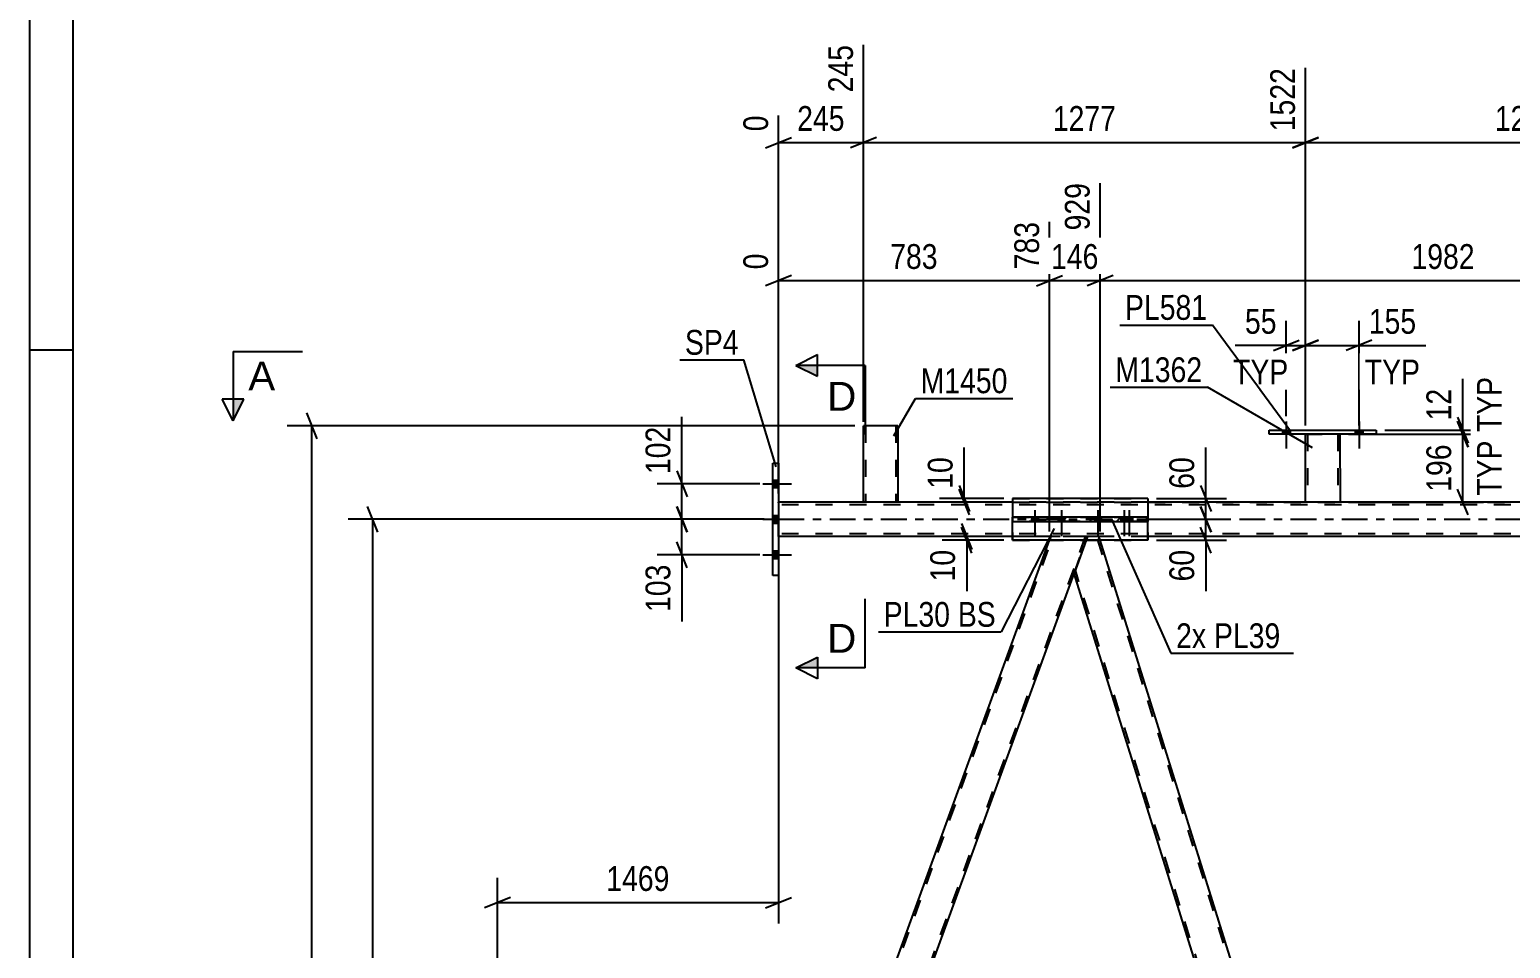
# Model space of a CAD drawing. Header units: millimetres. Extents: x 0 to 841, y 0 to 594.
# Drawn here: x 0 to 171.1, y 377.8 to 484.1 of the extents above; entities that cross this region are included whole.
import ezdxf

# ---------------------------------------------------------------- set-up
doc = ezdxf.new("R2010")
doc.units = ezdxf.units.MM
doc.linetypes.add('DXK_LINE_DOT2', pattern=[3.9198, 1.9599, -1.9599])
doc.linetypes.add('DXK_LINE_DOT3', pattern=[5.9187, 2.979, -0.9799, 0.9799, -0.9799])
doc.styles.add('Arial', font='ARIAL.TTF', dxfattribs={"height": 0.2})
doc.styles.add('Arial Narrow', font='ARIALN.TTF', dxfattribs={"height": 0.2})

# ---------------------------------------------------------------- blocks, each defined once
blk = doc.blocks.new('Unknown-404166606-1135')
at = {"color": 5, "linetype": 'Continuous'}
for p, q in [((0, 594), (0, 0)), ((5, 589), (5, 5)), ((5, 447), (0, 447))]:
    blk.add_line(p, q, dxfattribs=at)
blk = doc.blocks.new('Part-404166606-2191 - 2093')
at = {"color": 7, "linetype": 'DXK_LINE_DOT2'}
for p, q in [((159.27, 304.23), (203.39, 425.45)), ((163.02, 304.23), (207.14, 425.45)), ((202.99, 425.05), (203.14, 425.45)), ((207.39, 425.45), (203.14, 425.45)), ((205.85, 421.2), (207.39, 425.45)), ((159.02, 304.23), (160.77, 309.06)), ((163.27, 304.23), (165.03, 309.06)), ((163.27, 304.23), (159.02, 304.23))]:
    blk.add_line(p, q, dxfattribs=at)
at = {"color": 2, "linetype": 'Continuous'}
for p, q in [((160.77, 309.06), (202.99, 425.05)), ((165.03, 309.06), (205.85, 421.2))]:
    blk.add_line(p, q, dxfattribs=at)
blk = doc.blocks.new('Bolt-404166606-2280 - 2093')
at = {"color": 1, "linetype": 'DXK_LINE_DOT2'}
for p, q in [((116.15, 428.49), (116.15, 425.49)), ((119.24, 428.49), (119.24, 425.49)), ((115.79, 427.69), (115.79, 427.21)), ((116.51, 427.69), (116.51, 427.21)), ((118.88, 427.69), (118.88, 427.21)), ((119.6, 427.69), (119.6, 427.21))]:
    blk.add_line(p, q, dxfattribs=at)
blk = doc.blocks.new('Part-404166606-2152 - 2093')
at = {"color": 2, "linetype": 'Continuous'}
for p, q in [((129.24, 429.85), (113.59, 429.85)), ((113.59, 429.85), (113.59, 427.69)), ((129.24, 429.85), (129.24, 427.69)), ((113.59, 425.05), (113.59, 427.21)), ((129.24, 425.05), (129.24, 427.21)), ((129.24, 425.05), (113.59, 425.05))]:
    blk.add_line(p, q, dxfattribs=at)
at = {"color": 7, "linetype": 'DXK_LINE_DOT2'}
for p, q in [((113.59, 427.69), (113.59, 427.21)), ((129.24, 427.69), (129.24, 427.21))]:
    blk.add_line(p, q, dxfattribs=at)
blk = doc.blocks.new('Bolt-404166606-2281 - 2093')
at = {"color": 1, "linetype": 'DXK_LINE_DOT2'}
for p, q in [((123.46, 428.49), (123.46, 425.49)), ((126.48, 428.49), (126.48, 425.49)), ((127.08, 428.49), (127.08, 425.49)), ((123.1, 427.69), (123.1, 427.21)), ((123.82, 427.69), (123.82, 427.21)), ((126.12, 427.69), (126.12, 427.21)), ((126.72, 427.69), (126.72, 427.21)), ((126.84, 427.69), (126.84, 427.21)), ((127.44, 427.69), (127.44, 427.21))]:
    blk.add_line(p, q, dxfattribs=at)
blk = doc.blocks.new('Part-404166606-2174 - 2093')
at = {"color": 2, "linetype": 'Continuous'}
for p, q in [((85.9, 433.95), (86.54, 433.95)), ((85.9, 420.95), (85.9, 433.95)), ((86.54, 433.95), (86.54, 420.95)), ((86.54, 420.95), (85.9, 420.95))]:
    blk.add_line(p, q, dxfattribs=at)
blk = doc.blocks.new('Part-404166606-2181 - 2093')
at = {"color": 2, "linetype": 'Continuous'}
for p, q in [((122.11, 425.05), (120.71, 421.2)), ((159.86, 309.06), (123.7, 425.05)), ((155.67, 309.06), (120.71, 421.2))]:
    blk.add_line(p, q, dxfattribs=at)
at = {"color": 7, "linetype": 'DXK_LINE_DOT2'}
for p, q in [((122.26, 425.45), (122.11, 425.05)), ((123.58, 425.45), (122.26, 425.45)), ((160.14, 307.33), (123.33, 425.45)), ((123.7, 425.05), (123.58, 425.45)), ((157.42, 304.23), (120.85, 421.57)), ((157.17, 304.23), (155.67, 309.06)), ((160.28, 307.7), (159.86, 309.06)), ((159.02, 304.23), (160.28, 307.7)), ((157.17, 304.23), (159.02, 304.23))]:
    blk.add_line(p, q, dxfattribs=at)
blk = doc.blocks.new('Part-404166606-2186 - 2093')
at = {"color": 2, "linetype": 'Continuous'}
for p, q in [((73.88, 304.23), (117.86, 425.05)), ((78.14, 304.23), (120.71, 421.2))]:
    blk.add_line(p, q, dxfattribs=at)
at = {"color": 7, "linetype": 'DXK_LINE_DOT2'}
for p, q in [((74.14, 304.23), (118.26, 425.45)), ((122, 425.45), (77.88, 304.23)), ((118, 425.45), (117.86, 425.05)), ((122.26, 425.45), (118, 425.45)), ((120.71, 421.2), (122.26, 425.45)), ((78.14, 304.23), (73.88, 304.23))]:
    blk.add_line(p, q, dxfattribs=at)
blk = doc.blocks.new('Part-404166606-2243 - 2093')
at = {"color": 7, "linetype": 'DXK_LINE_DOT2'}
for p, q in [((113.59, 429.85), (113.59, 425.05)), ((113.59, 429.85), (129.24, 429.85)), ((129.24, 429.85), (129.24, 425.05)), ((113.59, 425.05), (129.24, 425.05))]:
    blk.add_line(p, q, dxfattribs=at)
blk = doc.blocks.new('Part-404166606-2302 - 2093')
at = {"color": 7, "linetype": 'DXK_LINE_DOT2'}
for p, q in [((113.59, 427.69), (113.59, 427.21)), ((129.24, 427.69), (113.59, 427.69)), ((113.59, 427.21), (129.24, 427.21)), ((129.24, 427.21), (129.24, 427.69))]:
    blk.add_line(p, q, dxfattribs=at)
blk = doc.blocks.new('Part-404166606-2307 - 2093')
at = {"linetype": 'Continuous'}
h = blk.add_hatch(dxfattribs=at)
h.set_pattern_fill('', scale=0.7, style=0, pattern_type=0)
h.set_pattern_definition([(45, (129.2438, 427.6912), (-1.57154, 1.57154), [])])
h.paths.add_polyline_path([(129.24, 427.21), (129.24, 427.69), (113.59, 427.69), (113.59, 427.21)])
at = {"color": 7, "linetype": 'DXK_LINE_DOT2'}
for p, q in [((113.59, 427.21), (113.59, 427.69)), ((113.59, 427.69), (129.24, 427.69)), ((129.24, 427.21), (113.59, 427.21)), ((129.24, 427.69), (129.24, 427.21))]:
    blk.add_line(p, q, dxfattribs=at)
at = {"color": 2, "linetype": 'Continuous'}
for p, q in [((113.59, 427.21), (113.59, 427.69)), ((129.24, 427.69), (113.59, 427.69)), ((113.59, 427.21), (129.24, 427.21)), ((129.24, 427.21), (129.24, 427.69))]:
    blk.add_line(p, q, dxfattribs=at)
blk = doc.blocks.new('Bolt-404166606-2310 - 2093')
at = {"linetype": 'Continuous'}
for points in [[(86.54, 431.11), (86.54, 431.99), (85.9, 431.99), (85.9, 431.11)], [(86.54, 431.11), (86.54, 431.99), (85.9, 431.99), (85.9, 431.11)], [(86.54, 431.11), (86.54, 431.99), (85.9, 431.99), (85.9, 431.11)], [(86.54, 427.01), (86.54, 427.89), (85.9, 427.89), (85.9, 427.01)], [(86.54, 427.01), (86.54, 427.89), (85.9, 427.89), (85.9, 427.01)], [(86.54, 422.91), (86.54, 423.79), (85.9, 423.79), (85.9, 422.91)], [(86.54, 422.91), (86.54, 423.79), (85.9, 423.79), (85.9, 422.91)], [(86.54, 422.91), (86.54, 423.79), (85.9, 423.79), (85.9, 422.91)]]:
    blk.add_hatch(color=1, dxfattribs=at).paths.add_polyline_path(points)
at = {"color": 1, "linetype": 'Continuous'}
for p, q in [((84.74, 431.55), (88.06, 431.55)), ((84.74, 431.55), (88.06, 431.55)), ((84.74, 431.55), (88.06, 431.55)), ((85.9, 431.99), (86.54, 431.99)), ((85.9, 431.99), (86.54, 431.99)), ((85.9, 431.99), (86.54, 431.99)), ((85.9, 431.11), (86.54, 431.11)), ((85.9, 431.11), (86.54, 431.11)), ((85.9, 431.11), (86.54, 431.11)), ((85.9, 427.89), (86.54, 427.89)), ((85.9, 427.89), (86.54, 427.89)), ((84.74, 427.45), (88.06, 427.45)), ((84.74, 427.45), (88.06, 427.45)), ((85.9, 427.01), (86.54, 427.01)), ((85.9, 427.01), (86.54, 427.01)), ((84.74, 423.35), (88.06, 423.35)), ((84.74, 423.35), (88.06, 423.35)), ((84.74, 423.35), (88.06, 423.35)), ((85.9, 423.79), (86.54, 423.79)), ((85.9, 423.79), (86.54, 423.79)), ((85.9, 423.79), (86.54, 423.79)), ((85.9, 422.91), (86.54, 422.91)), ((85.9, 422.91), (86.54, 422.91)), ((85.9, 422.91), (86.54, 422.91))]:
    blk.add_line(p, q, dxfattribs=at)
blk = doc.blocks.new('Part-404166606-20398 - 2093')
at = {"color": 2, "linetype": 'Continuous'}
for p, q in [((100.35, 438.25), (96.35, 438.25)), ((96.35, 429.45), (96.35, 438.25)), ((100.35, 438.25), (100.35, 429.45)), ((100.31, 429.45), (96.35, 429.45)), ((100.35, 429.45), (100.31, 429.45))]:
    blk.add_line(p, q, dxfattribs=at)
at = {"color": 7, "linetype": 'DXK_LINE_DOT2'}
for p, q in [((96.59, 438.25), (96.59, 429.45)), ((100.04, 438.25), (100.06, 438.25)), ((100.06, 438.25), (100.09, 438.25)), ((100.09, 438.25), (100.11, 438.25)), ((100.11, 438.25), (100.11, 429.45)), ((100.09, 429.45), (100.11, 429.45))]:
    blk.add_line(p, q, dxfattribs=at)
blk = doc.blocks.new('Part-404166606-20397 - 2093')
at = {"color": 2, "linetype": 'Continuous'}
for p, q in [((143.23, 437.29), (143.23, 437.77)), ((143.23, 437.77), (155.63, 437.77)), ((155.63, 437.29), (143.23, 437.29)), ((155.63, 437.77), (155.63, 437.29))]:
    blk.add_line(p, q, dxfattribs=at)
blk = doc.blocks.new('Bolt-404166606-2320 - 2093')
at = {"linetype": 'Continuous'}
for points in [[(116.51, 427.69), (115.79, 427.69), (115.79, 427.21), (116.51, 427.21)], [(119.6, 427.69), (118.88, 427.69), (118.88, 427.21), (119.6, 427.21)]]:
    blk.add_hatch(color=1, dxfattribs=at).paths.add_polyline_path(points)
at = {"color": 1, "linetype": 'Continuous'}
for p, q in [((116.15, 428.49), (116.15, 425.49)), ((119.24, 428.49), (119.24, 425.49)), ((115.79, 427.69), (115.79, 427.21)), ((116.51, 427.69), (116.51, 427.21)), ((118.88, 427.69), (118.88, 427.21)), ((119.6, 427.69), (119.6, 427.21))]:
    blk.add_line(p, q, dxfattribs=at)
blk = doc.blocks.new('Bolt-404166606-2321 - 2093')
at = {"linetype": 'Continuous'}
for points in [[(123.82, 427.69), (123.1, 427.69), (123.1, 427.21), (123.82, 427.21)], [(126.84, 427.69), (126.12, 427.69), (126.12, 427.21), (126.84, 427.21)], [(127.44, 427.69), (126.72, 427.69), (126.72, 427.21), (127.44, 427.21)]]:
    blk.add_hatch(color=1, dxfattribs=at).paths.add_polyline_path(points)
at = {"color": 1, "linetype": 'Continuous'}
for p, q in [((123.46, 428.49), (123.46, 425.49)), ((126.48, 428.49), (126.48, 425.49)), ((127.08, 428.49), (127.08, 425.49)), ((123.1, 427.69), (123.1, 427.21)), ((123.82, 427.69), (123.82, 427.21)), ((126.12, 427.69), (126.12, 427.21)), ((126.72, 427.69), (126.72, 427.21)), ((126.84, 427.69), (126.84, 427.21)), ((127.44, 427.69), (127.44, 427.21))]:
    blk.add_line(p, q, dxfattribs=at)
blk = doc.blocks.new('Part-404166606-2361 - 2093')
at = {"color": 2, "linetype": 'Continuous'}
for p, q in [((96.35, 429.45), (86.54, 429.45)), ((113.59, 429.45), (100.35, 429.45)), ((147.44, 429.45), (129.24, 429.45)), ((198.51, 429.45), (149.44, 429.45)), ((113.59, 425.45), (86.54, 425.45)), ((199.97, 425.45), (129.24, 425.45))]:
    blk.add_line(p, q, dxfattribs=at)
at = {"color": 7, "linetype": 'DXK_LINE_DOT2'}
for p, q in [((86.54, 425.45), (86.54, 429.45)), ((727.8, 429.13), (86.54, 429.13)), ((100.35, 429.45), (96.35, 429.45)), ((113.59, 429.45), (727.8, 429.45)), ((129.24, 429.45), (113.59, 429.45)), ((149.44, 429.45), (147.44, 429.45)), ((727.8, 425.77), (86.54, 425.77)), ((129.24, 425.45), (113.59, 425.45))]:
    blk.add_line(p, q, dxfattribs=at)
at = {"color": 7, "linetype": 'DXK_LINE_DOT3'}
blk.add_line((86.54, 427.45), (727.8, 427.45), dxfattribs=at)
blk = doc.blocks.new('Part-404166606-20396 - 2093')
at = {"color": 2, "linetype": 'Continuous'}
for p, q in [((147.44, 429.45), (147.43, 437.29)), ((151.43, 437.29), (151.44, 429.45)), ((151.4, 429.45), (147.44, 429.45)), ((151.44, 429.45), (151.4, 429.45))]:
    blk.add_line(p, q, dxfattribs=at)
at = {"color": 7, "linetype": 'DXK_LINE_DOT2'}
for p, q in [((147.43, 437.29), (151.43, 437.29)), ((147.43, 437.29), (147.43, 437.29)), ((147.43, 437.29), (147.43, 437.29)), ((147.67, 437.29), (147.68, 429.45)), ((151.19, 437.29), (151.2, 429.45)), ((151.43, 437.29), (151.43, 437.29)), ((151.43, 437.29), (151.43, 437.29)), ((151.18, 429.45), (151.2, 429.45))]:
    blk.add_line(p, q, dxfattribs=at)
blk = doc.blocks.new('Bolt-404166606-20423 - 2093')
at = {"linetype": 'Continuous'}
for points in [[(144.79, 437.29), (145.67, 437.29), (145.67, 437.77), (144.79, 437.77)], [(153.19, 437.29), (154.07, 437.29), (154.07, 437.77), (153.19, 437.77)]]:
    blk.add_hatch(color=1, dxfattribs=at).paths.add_polyline_path(points)
at = {"color": 1, "linetype": 'Continuous'}
for p, q in [((145.23, 438.77), (145.23, 435.65)), ((153.63, 438.77), (153.63, 435.65)), ((144.79, 437.77), (144.79, 437.29)), ((145.67, 437.77), (145.67, 437.29)), ((153.19, 437.77), (153.19, 437.29)), ((154.07, 437.77), (154.07, 437.29))]:
    blk.add_line(p, q, dxfattribs=at)
blk = doc.blocks.new('Bolt-404166606-20424 - 2093')
at = {"linetype": 'Continuous'}
for points in [[(144.79, 437.29), (145.67, 437.29), (145.67, 437.77), (144.79, 437.77)], [(153.19, 437.29), (154.07, 437.29), (154.07, 437.77), (153.19, 437.77)]]:
    blk.add_hatch(color=1, dxfattribs=at).paths.add_polyline_path(points)
at = {"color": 1, "linetype": 'Continuous'}
for p, q in [((145.23, 438.77), (145.23, 435.65)), ((153.63, 438.77), (153.63, 435.65)), ((144.79, 437.77), (144.79, 437.29)), ((145.67, 437.77), (145.67, 437.29)), ((153.19, 437.77), (153.19, 437.29)), ((154.07, 437.77), (154.07, 437.29))]:
    blk.add_line(p, q, dxfattribs=at)
blk = doc.blocks.new('StraightDimension-404166606-36676 - 2093')
at = {"color": 7, "linetype": 'Continuous'}
for p, q in [((74.79, 433.05), (75.99, 430.05)), ((84.39, 431.55), (72.54, 431.55)), ((75.39, 427.45), (75.39, 431.55)), ((75.99, 425.95), (74.79, 428.95)), ((84.39, 427.45), (72.54, 427.45))]:
    blk.add_line(p, q, dxfattribs=at)
at = {"color": 0}
blk.add_wipeout([(74.64, 438.76), (70.44, 438.76), (70.44, 432.08), (74.64, 432.08)], dxfattribs=at)
at = {"color": 7, "linetype": 'Continuous'}
blk.add_line((75.39, 431.55), (75.39, 439.29), dxfattribs=at)
blk.add_line((75.39, 431.55), (75.39, 439.29), dxfattribs=at)
at = {"color": 3, "style": 'Arial Narrow'}
blk.add_text('102', height=2.863, rotation=90.0002, dxfattribs=at).set_placement((74.04, 432.68))
blk = doc.blocks.new('StraightDimension-404166606-36329 - 2093')
at = {"color": 7, "linetype": 'Continuous'}
for p, q in [((147.43, 438.29), (147.43, 479.63)), ((198.51, 438.22), (198.51, 479.63)), ((148.93, 471.61), (145.93, 470.41)), ((147.43, 471.01), (198.51, 471.01)), ((197.01, 470.41), (200.01, 471.61))]:
    blk.add_line(p, q, dxfattribs=at)
at = {"color": 0, "linetype": 'Continuous'}
blk.add_wipeout([(197.91, 480.23), (193.71, 480.23), (193.71, 471.71), (197.91, 471.71)], dxfattribs=at)
at = {"color": 0}
blk.add_wipeout([(177.23, 471.76), (177.23, 475.96), (168.72, 475.96), (168.72, 471.76)], dxfattribs=at)
at = {"color": 3, "linetype": 'Continuous', "style": 'Arial Narrow'}
blk.add_text('2799', height=2.863, rotation=90.0002, dxfattribs=at).set_placement((197.31, 472.31))
at = {"color": 3, "style": 'Arial Narrow'}
blk.add_text('1277', height=2.863, dxfattribs=at).set_placement((169.32, 472.36))
blk = doc.blocks.new('StraightDimension-404166606-2718 - 2093')
at = {"color": 7, "linetype": 'Continuous'}
for p, q in [((107.41, 431.35), (108.61, 428.35)), ((112.59, 429.85), (105.16, 429.85)), ((108.61, 427.95), (107.41, 430.95)), ((108.01, 429.45), (108.01, 429.85)), ((112.59, 429.45), (105.16, 429.45))]:
    blk.add_line(p, q, dxfattribs=at)
at = {"color": 0}
blk.add_wipeout([(107.26, 435.23), (103.06, 435.23), (103.06, 430.38), (107.26, 430.38)], dxfattribs=at)
at = {"color": 7, "linetype": 'Continuous'}
blk.add_line((108.01, 429.85), (108.01, 435.76), dxfattribs=at)
blk.add_line((108.01, 429.85), (108.01, 435.76), dxfattribs=at)
at = {"color": 3, "style": 'Arial Narrow'}
blk.add_text('10', height=2.863, rotation=90.0002, dxfattribs=at).set_placement((106.66, 430.98))
blk = doc.blocks.new('StraightDimension-404166606-36331 - 2093')
at = {"color": 7, "linetype": 'Continuous'}
for p, q in [((96.35, 438.73), (96.35, 482.3)), ((86.54, 430.45), (86.54, 474.14)), ((85.04, 470.41), (88.04, 471.61)), ((86.54, 471.01), (96.35, 471.01)), ((97.85, 471.61), (94.85, 470.41))]:
    blk.add_line(p, q, dxfattribs=at)
at = {"color": 0}
blk.add_wipeout([(94.79, 471.76), (94.79, 475.96), (88.1, 475.96), (88.1, 471.76)], dxfattribs=at)
at = {"color": 0, "linetype": 'Continuous'}
blk.add_wipeout([(85.94, 474.74), (81.74, 474.74), (81.74, 471.71), (85.94, 471.71)], dxfattribs=at)
at = {"color": 3, "style": 'Arial Narrow'}
blk.add_text('245', height=2.863, dxfattribs=at).set_placement((88.7, 472.36))
at = {"color": 3, "linetype": 'Continuous', "style": 'Arial Narrow'}
blk.add_text('0', height=2.86, rotation=90.0002, dxfattribs=at).set_placement((85.34, 472.31))
at = {"color": 0, "linetype": 'Continuous'}
blk.add_wipeout([(95.75, 482.9), (91.55, 482.9), (91.55, 476.21), (95.75, 476.21)], dxfattribs=at)
at = {"color": 3, "linetype": 'Continuous', "style": 'Arial Narrow'}
blk.add_text('245', height=2.863, rotation=90.0002, dxfattribs=at).set_placement((95.15, 476.81))
blk = doc.blocks.new('StraightDimension-404166606-36857 - 2093')
at = {"color": 7, "linetype": 'Continuous'}
for p, q in [((165.03, 438.79), (166.23, 435.79)), ((152.43, 437.29), (168.03, 437.29)), ((165.63, 429.45), (165.63, 437.29)), ((166.23, 427.95), (165.03, 430.95)), ((152.4, 429.45), (168.03, 429.45))]:
    blk.add_line(p, q, dxfattribs=at)
at = {"color": 0}
blk.add_wipeout([(164.88, 436.71), (160.68, 436.71), (160.68, 430.03), (164.88, 430.03)], dxfattribs=at)
at = {"color": 0, "linetype": 'Continuous'}
blk.add_wipeout([(170.73, 437.17), (166.53, 437.17), (166.53, 429.58), (170.73, 429.58)], dxfattribs=at)
at = {"color": 3, "linetype": 'Continuous', "style": 'Arial Narrow'}
blk.add_text('TYP', height=2.863, rotation=90.0002, dxfattribs=at).set_placement((170.13, 430.18))
at = {"color": 3, "style": 'Arial Narrow'}
blk.add_text('196', height=2.863, rotation=90.0002, dxfattribs=at).set_placement((164.28, 430.63))
blk = doc.blocks.new('StraightDimension-404166606-3449 - 2093')
at = {"color": 7, "linetype": 'Continuous'}
for p, q in [((135.33, 428.95), (136.53, 425.95)), ((130.24, 427.45), (138.33, 427.45)), ((136.53, 423.55), (135.33, 426.55)), ((135.93, 425.05), (135.93, 427.45)), ((130.24, 425.05), (138.33, 425.05))]:
    blk.add_line(p, q, dxfattribs=at)
at = {"color": 0}
blk.add_wipeout([(135.18, 424.53), (130.98, 424.53), (130.98, 419.67), (135.18, 419.67)], dxfattribs=at)
at = {"color": 7, "linetype": 'Continuous'}
blk.add_line((135.93, 425.05), (135.93, 419.14), dxfattribs=at)
blk.add_line((135.93, 425.05), (135.93, 419.14), dxfattribs=at)
at = {"color": 3, "style": 'Arial Narrow'}
blk.add_text('60', height=2.863, rotation=90.0002, dxfattribs=at).set_placement((134.58, 420.27))
blk = doc.blocks.new('StraightDimension-404166606-36856 - 2093')
at = {"color": 7, "linetype": 'Continuous'}
for p, q in [((165.03, 439.27), (166.23, 436.27)), ((166.23, 435.79), (165.03, 438.79)), ((152.43, 437.29), (168.03, 437.29)), ((156.63, 437.77), (168.03, 437.77)), ((165.63, 437.29), (165.63, 437.77))]:
    blk.add_line(p, q, dxfattribs=at)
at = {"color": 0, "linetype": 'Continuous'}
blk.add_wipeout([(170.73, 444.52), (166.53, 444.52), (166.53, 436.93), (170.73, 436.93)], dxfattribs=at)
at = {"color": 0}
blk.add_wipeout([(164.88, 443.15), (160.68, 443.15), (160.68, 438.29), (164.88, 438.29)], dxfattribs=at)
at = {"color": 7, "linetype": 'Continuous'}
blk.add_line((165.63, 437.77), (165.63, 443.68), dxfattribs=at)
blk.add_line((165.63, 437.77), (165.63, 443.68), dxfattribs=at)
at = {"color": 3, "linetype": 'Continuous', "style": 'Arial Narrow'}
blk.add_text('TYP', height=2.863, rotation=90.0002, dxfattribs=at).set_placement((170.13, 437.53))
at = {"color": 3, "style": 'Arial Narrow'}
blk.add_text('12', height=2.863, rotation=90.0002, dxfattribs=at).set_placement((164.28, 438.89))
blk = doc.blocks.new('StraightDimension-404166606-14279 - 2093')
at = {"color": 7, "linetype": 'Continuous'}
for p, q in [((123.7, 426.05), (123.7, 466.33)), ((202.99, 426.05), (202.99, 463.66)), ((125.2, 455.65), (122.2, 454.45)), ((201.49, 454.45), (204.49, 455.65)), ((123.7, 455.05), (202.99, 455.05))]:
    blk.add_line(p, q, dxfattribs=at)
at = {"color": 0, "linetype": 'Continuous'}
blk.add_wipeout([(202.39, 464.26), (198.19, 464.26), (198.19, 455.75), (202.39, 455.75)], dxfattribs=at)
at = {"color": 0}
blk.add_wipeout([(167.6, 455.8), (167.6, 460), (159.09, 460), (159.09, 455.8)], dxfattribs=at)
at = {"color": 3, "linetype": 'Continuous', "style": 'Arial Narrow'}
blk.add_text('2911', height=2.863, rotation=90.0002, dxfattribs=at).set_placement((201.79, 456.35))
at = {"color": 3, "style": 'Arial Narrow'}
blk.add_text('1982', height=2.863, dxfattribs=at).set_placement((159.69, 456.4))
blk = doc.blocks.new('StraightDimension-404166606-14281 - 2093')
at = {"color": 7, "linetype": 'Continuous'}
for p, q in [((117.86, 426.05), (117.86, 461.83)), ((86.54, 434.95), (86.54, 458.17)), ((88.04, 455.65), (85.04, 454.45)), ((116.36, 454.45), (119.36, 455.65)), ((86.54, 455.05), (117.86, 455.05))]:
    blk.add_line(p, q, dxfattribs=at)
at = {"color": 0, "linetype": 'Continuous'}
for points in [[(117.26, 462.43), (113.06, 462.43), (113.06, 455.75), (117.26, 455.75)], [(85.94, 458.77), (81.74, 458.77), (81.74, 455.75), (85.94, 455.75)]]:
    blk.add_wipeout(points, dxfattribs=at)
at = {"color": 0}
blk.add_wipeout([(105.54, 455.8), (105.54, 460), (98.85, 460), (98.85, 455.8)], dxfattribs=at)
at = {"color": 3, "linetype": 'Continuous', "style": 'Arial Narrow'}
for s, height, p in [('783', 2.863, (116.66, 456.35)), ('0', 2.86, (85.34, 456.35))]:
    blk.add_text(s, height=height, rotation=90.0002, dxfattribs=at).set_placement(p)
at = {"color": 3, "style": 'Arial Narrow'}
blk.add_text('783', height=2.863, dxfattribs=at).set_placement((99.45, 456.4))
blk = doc.blocks.new('StraightDimension-404166606-3463 - 2093')
at = {"color": 7, "linetype": 'Continuous'}
for p, q in [((135.33, 431.35), (136.53, 428.35)), ((130.24, 429.85), (138.33, 429.85)), ((135.93, 427.45), (135.93, 429.85)), ((136.53, 425.95), (135.33, 428.95)), ((130.24, 427.45), (138.33, 427.45))]:
    blk.add_line(p, q, dxfattribs=at)
at = {"color": 0}
blk.add_wipeout([(135.18, 435.23), (130.98, 435.23), (130.98, 430.38), (135.18, 430.38)], dxfattribs=at)
at = {"color": 7, "linetype": 'Continuous'}
blk.add_line((135.93, 429.85), (135.93, 435.76), dxfattribs=at)
blk.add_line((135.93, 429.85), (135.93, 435.76), dxfattribs=at)
at = {"color": 3, "style": 'Arial Narrow'}
blk.add_text('60', height=2.863, rotation=90.0002, dxfattribs=at).set_placement((134.58, 430.98))
blk = doc.blocks.new('StraightDimension-404166606-36677 - 2093')
at = {"color": 7, "linetype": 'Continuous'}
for p, q in [((74.79, 428.95), (75.99, 425.95)), ((84.39, 427.45), (72.54, 427.45)), ((75.39, 423.35), (75.39, 427.45)), ((75.99, 421.85), (74.79, 424.85)), ((84.39, 423.35), (72.54, 423.35))]:
    blk.add_line(p, q, dxfattribs=at)
at = {"color": 0}
blk.add_wipeout([(74.64, 422.83), (70.44, 422.83), (70.44, 416.14), (74.64, 416.14)], dxfattribs=at)
at = {"color": 7, "linetype": 'Continuous'}
blk.add_line((75.39, 423.35), (75.39, 415.62), dxfattribs=at)
blk.add_line((75.39, 423.35), (75.39, 415.62), dxfattribs=at)
at = {"color": 3, "style": 'Arial Narrow'}
blk.add_text('103', height=2.863, rotation=90.0002, dxfattribs=at).set_placement((74.04, 416.74))
blk = doc.blocks.new('StraightDimension-404166606-2704 - 2093')
at = {"color": 7, "linetype": 'Continuous'}
for p, q in [((107.69, 426.95), (108.89, 423.95)), ((108.89, 423.55), (107.69, 426.55)), ((119.11, 425.45), (105.44, 425.45)), ((112.59, 425.05), (105.44, 425.05)), ((108.29, 425.05), (108.29, 425.45))]:
    blk.add_line(p, q, dxfattribs=at)
at = {"color": 0}
blk.add_wipeout([(107.54, 424.53), (103.34, 424.53), (103.34, 419.67), (107.54, 419.67)], dxfattribs=at)
at = {"color": 7, "linetype": 'Continuous'}
blk.add_line((108.29, 425.05), (108.29, 419.14), dxfattribs=at)
blk.add_line((108.29, 425.05), (108.29, 419.14), dxfattribs=at)
at = {"color": 3, "style": 'Arial Narrow'}
blk.add_text('10', height=2.863, rotation=90.0002, dxfattribs=at).set_placement((106.94, 420.27))
blk = doc.blocks.new('StraightDimension-404166606-3410 - 2093')
at = {"color": 7, "linetype": 'Continuous'}
for p, q in [((40.26, 425.95), (39.06, 428.95)), ((84.9, 427.45), (36.81, 427.45)), ((39.66, 301.59), (39.66, 427.45)), ((39.06, 303.09), (40.26, 300.09)), ((52.42, 301.59), (36.81, 301.59))]:
    blk.add_line(p, q, dxfattribs=at)
at = {"color": 0}
blk.add_wipeout([(38.91, 368.78), (34.71, 368.78), (34.71, 360.26), (38.91, 360.26)], dxfattribs=at)
at = {"color": 3, "style": 'Arial Narrow'}
blk.add_text('3147', height=2.863, rotation=90.0002, dxfattribs=at).set_placement((38.31, 360.86))
blk = doc.blocks.new('StraightDimension-404166606-3415 - 2093')
at = {"color": 7, "linetype": 'Continuous'}
for p, q in [((95.35, 438.25), (29.77, 438.25)), ((33.22, 436.75), (32.02, 439.75)), ((32.62, 293.86), (32.62, 438.25)), ((32.02, 295.36), (33.22, 292.36)), ((151.52, 293.86), (29.77, 293.86))]:
    blk.add_line(p, q, dxfattribs=at)
at = {"color": 0}
blk.add_wipeout([(31.87, 370.31), (27.67, 370.31), (27.67, 361.8), (31.87, 361.8)], dxfattribs=at)
at = {"color": 3, "style": 'Arial Narrow'}
blk.add_text('3610', height=2.863, rotation=90.0002, dxfattribs=at).set_placement((31.27, 362.4))
blk = doc.blocks.new('StraightDimension-404166606-14280 - 2093')
at = {"color": 7, "linetype": 'Continuous'}
for p, q in [((123.7, 426.05), (123.7, 466.33)), ((117.86, 426.05), (117.86, 461.83)), ((116.36, 454.45), (119.36, 455.65)), ((125.2, 455.65), (122.2, 454.45)), ((117.86, 455.05), (123.7, 455.05))]:
    blk.add_line(p, q, dxfattribs=at)
at = {"color": 0}
blk.add_wipeout([(124.12, 455.8), (124.12, 460), (117.44, 460), (117.44, 455.8)], dxfattribs=at)
at = {"color": 3, "style": 'Arial Narrow'}
blk.add_text('146', height=2.863, dxfattribs=at).set_placement((118.04, 456.4))
at = {"color": 0, "linetype": 'Continuous'}
blk.add_wipeout([(123.1, 466.93), (118.9, 466.93), (118.9, 460.25), (123.1, 460.25)], dxfattribs=at)
at = {"color": 3, "linetype": 'Continuous', "style": 'Arial Narrow'}
blk.add_text('929', height=2.863, rotation=90.0002, dxfattribs=at).set_placement((122.5, 460.85))
blk = doc.blocks.new('StraightDimension-404166606-18730 - 2093')
at = {"color": 7, "linetype": 'Continuous'}
for p, q in [((86.54, 424.45), (86.54, 380.74)), ((54.06, 305.23), (54.06, 385.99)), ((55.56, 383.74), (52.56, 382.54)), ((85.04, 382.54), (88.04, 383.74)), ((54.06, 383.14), (86.54, 383.14))]:
    blk.add_line(p, q, dxfattribs=at)
at = {"color": 0}
blk.add_wipeout([(74.56, 383.89), (74.56, 388.09), (66.04, 388.09), (66.04, 383.89)], dxfattribs=at)
at = {"color": 3, "style": 'Arial Narrow'}
blk.add_text('1469', height=2.863, dxfattribs=at).set_placement((66.64, 384.49))
blk = doc.blocks.new('StraightDimension-404166606-36330 - 2093')
at = {"color": 7, "linetype": 'Continuous'}
for p, q in [((96.35, 438.73), (96.35, 482.3)), ((147.43, 438.29), (147.43, 479.63)), ((97.85, 471.61), (94.85, 470.41)), ((96.35, 471.01), (147.43, 471.01)), ((145.93, 470.41), (148.93, 471.61))]:
    blk.add_line(p, q, dxfattribs=at)
at = {"color": 0, "linetype": 'Continuous'}
blk.add_wipeout([(146.83, 480.23), (142.63, 480.23), (142.63, 471.71), (146.83, 471.71)], dxfattribs=at)
at = {"color": 0}
blk.add_wipeout([(126.15, 471.76), (126.15, 475.96), (117.64, 475.96), (117.64, 471.76)], dxfattribs=at)
at = {"color": 3, "linetype": 'Continuous', "style": 'Arial Narrow'}
blk.add_text('1522', height=2.863, rotation=90.0002, dxfattribs=at).set_placement((146.23, 472.31))
at = {"color": 3, "style": 'Arial Narrow'}
blk.add_text('1277', height=2.863, dxfattribs=at).set_placement((118.24, 472.36))
blk = doc.blocks.new('StraightDimension-404166606-36834 - 2093')
at = {"color": 7, "linetype": 'Continuous'}
for p, q in [((147.43, 438.29), (147.43, 450.4)), ((153.63, 438.29), (153.63, 450.4)), ((145.93, 446.95), (148.93, 448.15)), ((147.43, 447.55), (153.63, 447.55)), ((155.13, 448.15), (152.13, 446.95))]:
    blk.add_line(p, q, dxfattribs=at)
at = {"color": 0}
blk.add_wipeout([(160.84, 448.3), (160.84, 452.5), (154.16, 452.5), (154.16, 448.3)], dxfattribs=at)
at = {"color": 0, "linetype": 'Continuous'}
blk.add_wipeout([(161.29, 442.45), (161.29, 446.65), (153.7, 446.65), (153.7, 442.45)], dxfattribs=at)
at = {"color": 7, "linetype": 'Continuous'}
blk.add_line((153.63, 447.55), (161.37, 447.55), dxfattribs=at)
blk.add_line((153.63, 447.55), (161.37, 447.55), dxfattribs=at)
at = {"color": 3, "style": 'Arial Narrow'}
blk.add_text('155', height=2.863, dxfattribs=at).set_placement((154.76, 448.9))
at = {"color": 3, "linetype": 'Continuous', "style": 'Arial Narrow'}
blk.add_text('TYP', height=2.863, dxfattribs=at).set_placement((154.3, 443.05))
blk = doc.blocks.new('StraightDimension-404166606-36835 - 2093')
at = {"color": 7, "linetype": 'Continuous'}
for p, q in [((145.23, 439.38), (145.23, 450.4)), ((147.43, 438.29), (147.43, 450.4)), ((143.73, 446.95), (146.73, 448.15)), ((145.23, 447.55), (147.43, 447.55)), ((148.93, 448.15), (145.93, 446.95))]:
    blk.add_line(p, q, dxfattribs=at)
at = {"color": 0}
blk.add_wipeout([(144.71, 448.3), (144.71, 452.5), (139.85, 452.5), (139.85, 448.3)], dxfattribs=at)
at = {"color": 0, "linetype": 'Continuous'}
blk.add_wipeout([(146.07, 442.45), (146.07, 446.65), (138.48, 446.65), (138.48, 442.45)], dxfattribs=at)
at = {"color": 7, "linetype": 'Continuous'}
blk.add_line((145.23, 447.55), (139.33, 447.55), dxfattribs=at)
blk.add_line((145.23, 447.55), (139.33, 447.55), dxfattribs=at)
at = {"color": 3, "style": 'Arial Narrow'}
blk.add_text('55', height=2.863, dxfattribs=at).set_placement((140.45, 448.9))
at = {"color": 3, "linetype": 'Continuous', "style": 'Arial Narrow'}
blk.add_text('TYP', height=2.863, dxfattribs=at).set_placement((139.08, 443.05))
blk = doc.blocks.new('Mark-404166606-2170 - 2093')
at = {"color": 0}
blk.add_wipeout([(81.94, 446.48), (81.94, 449.48), (75.73, 449.48), (75.73, 446.48)], dxfattribs=at)
blk.add_wipeout([(81.94, 446.48), (81.94, 449.48), (75.73, 449.48), (75.73, 446.48)], dxfattribs=at)
at = {"color": 30, "linetype": 'Continuous'}
for p in [(75.13, 445.88), (86.26, 433.51)]:
    blk.add_line(p, (82.54, 445.88), dxfattribs=at)
at = {"color": 3, "style": 'Arial Narrow'}
blk.add_text('SP4', height=2.863, dxfattribs=at).set_placement((75.73, 446.48))
blk = doc.blocks.new('Mark-404166606-36963 - 2093')
at = {"color": 0}
blk.add_wipeout([(135.52, 443.31), (135.52, 446.31), (125.47, 446.31), (125.47, 443.31)], dxfattribs=at)
blk.add_wipeout([(135.52, 443.31), (135.52, 446.31), (125.47, 446.31), (125.47, 443.31)], dxfattribs=at)
at = {"color": 30, "linetype": 'Continuous'}
for p in [(124.87, 442.71), (148.25, 435.71)]:
    blk.add_line(p, (136.12, 442.71), dxfattribs=at)
at = {"color": 3, "style": 'Arial Narrow'}
blk.add_text('M1362', height=2.863, dxfattribs=at).set_placement((125.47, 443.31))
blk = doc.blocks.new('SectionMark-404166606-3536 - 2093')
at = {"linetype": 'Continuous'}
blk.add_hatch(color=6, dxfattribs=at).paths.add_polyline_path([(23.52, 441.35), (24.77, 441.35), (23.52, 438.85)])
at = {"color": 6, "linetype": 'Continuous'}
for p, q in [((23.52, 446.85), (31.52, 446.85)), ((23.52, 446.85), (23.52, 438.85)), ((23.52, 438.85), (22.27, 441.35)), ((24.77, 441.35), (22.27, 441.35)), ((23.52, 438.85), (24.77, 441.35))]:
    blk.add_line(p, q, dxfattribs=at)
at = {"color": 0, "linetype": 'Continuous'}
blk.add_wipeout([(28.38, 442.35), (28.38, 445.85), (25.27, 445.85), (25.27, 442.35)], dxfattribs=at)
at = {"color": 3, "linetype": 'Continuous', "style": 'Arial'}
blk.add_text('A', height=3.34, dxfattribs=at).set_placement((25.27, 442.35))
blk = doc.blocks.new('SectionMark-404166606-3572 - 2093')
at = {"linetype": 'Continuous'}
for points in [[(91.04, 445.25), (91.04, 444), (88.54, 445.25)], [(91.04, 411.52), (91.04, 410.27), (88.54, 410.27)]]:
    blk.add_hatch(color=6, dxfattribs=at).paths.add_polyline_path(points)
at = {"color": 6, "linetype": 'Continuous'}
for p, q in [((88.54, 445.25), (91.04, 446.5)), ((96.54, 445.25), (88.54, 445.25)), ((88.54, 445.25), (91.04, 444)), ((91.04, 444), (91.04, 446.5)), ((96.54, 445.25), (96.54, 437.25)), ((96.54, 410.27), (96.54, 418.27)), ((88.54, 410.27), (91.04, 411.52)), ((91.04, 411.52), (91.04, 409.02)), ((96.54, 410.27), (88.54, 410.27)), ((91.04, 409.02), (88.54, 410.27))]:
    blk.add_line(p, q, dxfattribs=at)
at = {"color": 0, "linetype": 'Continuous'}
for points in [[(95.54, 440), (95.54, 443.5), (92.17, 443.5), (92.17, 440)], [(95.54, 412.02), (95.54, 415.52), (92.17, 415.52), (92.17, 412.02)]]:
    blk.add_wipeout(points, dxfattribs=at)
at = {"color": 3, "linetype": 'Continuous', "style": 'Arial'}
for p in [(92.17, 440), (92.17, 412.02)]:
    blk.add_text('D', height=3.34, dxfattribs=at).set_placement(p)
blk = doc.blocks.new('MarkSet-404166606-36576 - 2093')
at = {"color": 0}
for points in [[(135.97, 412.56), (135.97, 415.56), (132.49, 415.56), (132.49, 412.56)], [(144.54, 412.56), (144.54, 415.56), (136.87, 415.56), (136.87, 412.56)]]:
    blk.add_wipeout(points, dxfattribs=at)
for points in [[(135.97, 412.56), (135.97, 415.56), (132.49, 415.56), (132.49, 412.56)], [(144.54, 412.56), (144.54, 415.56), (136.87, 415.56), (136.87, 412.56)]]:
    blk.add_wipeout(points, dxfattribs=at)
at = {"color": 30, "linetype": 'Continuous'}
for p, q in [((125, 427.56), (131.89, 411.96)), ((131.89, 411.96), (146.04, 411.96))]:
    blk.add_line(p, q, dxfattribs=at)
at = {"color": 3, "style": 'Arial Narrow'}
for s, p in [('2x', (132.49, 412.56)), ('PL39', (136.87, 412.56))]:
    blk.add_text(s, height=2.863, dxfattribs=at).set_placement(p)
blk = doc.blocks.new('MarkSet-404166606-36505 - 2093')
at = {"color": 0}
for points in [[(106.37, 415.03), (106.37, 418.03), (98.7, 418.03), (98.7, 415.03)], [(111.66, 415.03), (111.66, 418.03), (107.27, 418.03), (107.27, 415.03)]]:
    blk.add_wipeout(points, dxfattribs=at)
for points in [[(106.37, 415.03), (106.37, 418.03), (98.7, 418.03), (98.7, 415.03)], [(111.66, 415.03), (111.66, 418.03), (107.27, 418.03), (107.27, 415.03)]]:
    blk.add_wipeout(points, dxfattribs=at)
at = {"color": 30, "linetype": 'Continuous'}
for p in [(118.39, 426.38), (98.1, 414.43)]:
    blk.add_line(p, (112.26, 414.43), dxfattribs=at)
at = {"color": 3, "style": 'Arial Narrow'}
for s, p in [('PL30', (98.7, 415.03)), ('BS', (107.27, 415.03))]:
    blk.add_text(s, height=2.863, dxfattribs=at).set_placement(p)
blk = doc.blocks.new('Mark-404166606-36818 - 2093')
at = {"color": 0}
blk.add_wipeout([(113.02, 442.03), (113.02, 445.03), (102.97, 445.03), (102.97, 442.03)], dxfattribs=at)
blk.add_wipeout([(113.02, 442.03), (113.02, 445.03), (102.97, 445.03), (102.97, 442.03)], dxfattribs=at)
at = {"color": 30, "linetype": 'Continuous'}
for p, q in [((99.87, 437.1), (102.37, 441.43)), ((102.37, 441.43), (113.62, 441.43))]:
    blk.add_line(p, q, dxfattribs=at)
at = {"color": 3, "style": 'Arial Narrow'}
blk.add_text('M1450', height=2.863, dxfattribs=at).set_placement((102.97, 442.03))
blk = doc.blocks.new('Mark-404166606-36966 - 2093')
at = {"color": 0}
blk.add_wipeout([(136.1, 450.51), (136.1, 453.51), (126.59, 453.51), (126.59, 450.51)], dxfattribs=at)
blk.add_wipeout([(136.1, 450.51), (136.1, 453.51), (126.59, 453.51), (126.59, 450.51)], dxfattribs=at)
at = {"color": 30, "linetype": 'Continuous'}
for p in [(125.99, 449.91), (145.72, 437.66)]:
    blk.add_line(p, (136.7, 449.91), dxfattribs=at)
at = {"color": 3, "style": 'Arial Narrow'}
blk.add_text('PL581', height=2.863, dxfattribs=at).set_placement((126.59, 450.51))

msp = doc.modelspace()

# ---------------------------------------------------------------- block references
for name in ['Unknown-404166606-1135', 'Part-404166606-20398 - 2093', 'Bolt-404166606-20423 - 2093', 'Bolt-404166606-20424 - 2093', 'Part-404166606-20397 - 2093', 'Part-404166606-20396 - 2093', 'Part-404166606-2174 - 2093', 'Bolt-404166606-2310 - 2093', 'Part-404166606-2152 - 2093', 'Part-404166606-2243 - 2093', 'Part-404166606-2361 - 2093', 'Bolt-404166606-2280 - 2093', 'Bolt-404166606-2320 - 2093', 'Bolt-404166606-2281 - 2093', 'Bolt-404166606-2321 - 2093', 'Part-404166606-2302 - 2093', 'Part-404166606-2307 - 2093', 'Part-404166606-2186 - 2093', 'Part-404166606-2181 - 2093', 'Part-404166606-2191 - 2093']:
    msp.add_blockref(name, (0, 0))

# ---------------------------------------------------------------- next in the draw order: block references
for name in ['StraightDimension-404166606-36329 - 2093', 'StraightDimension-404166606-36676 - 2093', 'StraightDimension-404166606-2718 - 2093', 'StraightDimension-404166606-3449 - 2093']:
    msp.add_blockref(name, (0, 0))

# ---------------------------------------------------------------- next in the draw order: block references
for name in ['StraightDimension-404166606-36331 - 2093', 'StraightDimension-404166606-36857 - 2093']:
    msp.add_blockref(name, (0, 0))

# ---------------------------------------------------------------- next in the draw order: block references
for name in ['StraightDimension-404166606-14281 - 2093', 'StraightDimension-404166606-36856 - 2093']:
    msp.add_blockref(name, (0, 0))

# ---------------------------------------------------------------- next in the draw order: block references
for name in ['StraightDimension-404166606-14279 - 2093', 'StraightDimension-404166606-36677 - 2093', 'StraightDimension-404166606-2704 - 2093']:
    msp.add_blockref(name, (0, 0))

# ---------------------------------------------------------------- next in the draw order: block references
for name in ['StraightDimension-404166606-3463 - 2093', 'StraightDimension-404166606-3410 - 2093']:
    msp.add_blockref(name, (0, 0))

# ---------------------------------------------------------------- next in the draw order: block references
msp.add_blockref('StraightDimension-404166606-3415 - 2093', (0, 0))

# ---------------------------------------------------------------- next in the draw order: block references
for name in ['StraightDimension-404166606-14280 - 2093', 'Mark-404166606-2170 - 2093', 'StraightDimension-404166606-18730 - 2093']:
    msp.add_blockref(name, (0, 0))

# ---------------------------------------------------------------- next in the draw order: block references
for name in ['StraightDimension-404166606-36330 - 2093', 'MarkSet-404166606-36505 - 2093', 'MarkSet-404166606-36576 - 2093']:
    msp.add_blockref(name, (0, 0))

# ---------------------------------------------------------------- next in the draw order: block references
msp.add_blockref('StraightDimension-404166606-36834 - 2093', (0, 0))

# ---------------------------------------------------------------- next in the draw order: block references
msp.add_blockref('StraightDimension-404166606-36835 - 2093', (0, 0))

# ---------------------------------------------------------------- next in the draw order: block references
msp.add_blockref('Mark-404166606-36963 - 2093', (0, 0))

# ---------------------------------------------------------------- next in the draw order: block references
msp.add_blockref('SectionMark-404166606-3536 - 2093', (0, 0))

# ---------------------------------------------------------------- next in the draw order: block references
for name in ['Mark-404166606-36966 - 2093', 'SectionMark-404166606-3572 - 2093', 'Mark-404166606-36818 - 2093']:
    msp.add_blockref(name, (0, 0))

doc.saveas('drawing.dxf')
